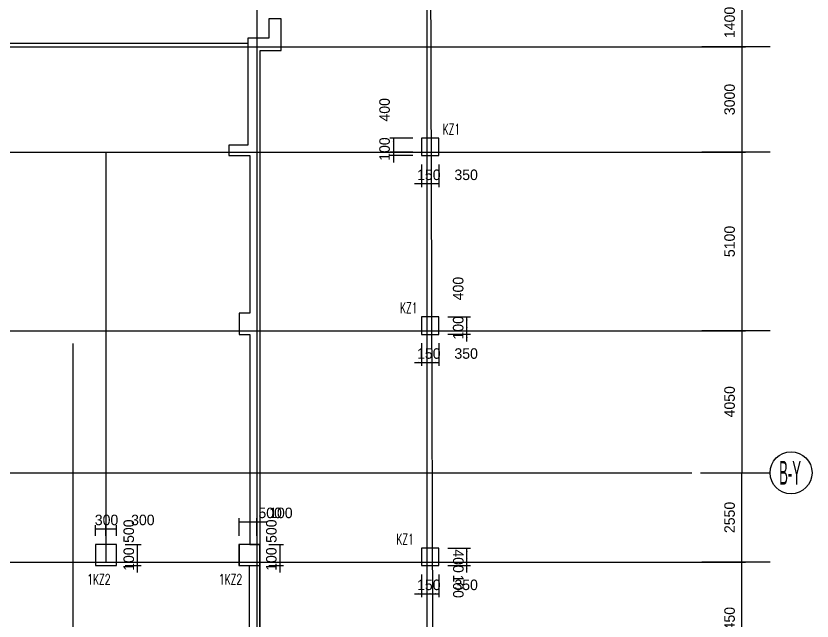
# Model space of a CAD drawing. Extents: x 387171 to 699106, y 11966 to 245688.
# Drawn here: x 645238 to 667954, y 208856 to 226123 of the extents above; entities that cross this region are included whole.
import ezdxf
from ezdxf.enums import TextEntityAlignment as Align

# ---------------------------------------------------------------- set-up
doc = ezdxf.new("R2010")
doc.units = 0
doc.header["$LTSCALE"] = 100
doc.header["$MEASUREMENT"] = 0
for name, color, linetype in [('COLU', 7, 'Continuous'), ('colu-主楼', 7, 'Continuous'), ('DIM', 3, 'Continuous'), ('DOTE', 253, 'Continuous'), ('L-AXIS', 3, 'Continuous'), ('NUM', 7, 'Continuous'), ('小尺寸', 4, 'Continuous'), ('柱标注', 2, 'Continuous')]:
    doc.layers.add(name, color=color, linetype=linetype)
doc.styles.add('hztxt', font='hztxt')
doc.styles.get("Standard").update_dxf_attribs({"font": 'standard'})
doc.dimstyles.get("Standard").update_dxf_attribs({"dimtxt": 300, "dimasz": 100, "dimexe": 100, "dimexo": 250, "dimgap": 100, "dimtad": 0, "dimtoh": 1, "dimdec": 0, "dimdsep": 46, "dimcen": 0.09, "dimclrt": 7, "dimadec": 0, "dimazin": 0, "dimtfac": 1, "dimtdec": 4, "dimtofl": 0, "dimtmove": 0, "dimatfit": 3, "dimfxl": 1, "dimtolj": 1, "dimtzin": 0, "dimarcsym": 0})

# ---------------------------------------------------------------- blocks, each defined once
blk = doc.blocks.new('*D2203')
at = {"layer": 'L-AXIS', "color": 0, "linetype": 'ByBlock', "lineweight": -2}
for p, q in [((664769, 213088), (666052, 213088)), ((665952, 210538), (665952, 213088)), ((664769, 210538), (666052, 210538))]:
    blk.add_line(p, q, dxfattribs=at)
for points in [[(665952, 213088), (665969, 212988), (665936, 212988)], [(665952, 210538), (665936, 210638), (665969, 210638)]]:
    blk.add_solid(points, dxfattribs=at)
at = {"layer": 'L-AXIS', "color": 7, "linetype": 'Continuous', "lineweight": -2, "insert": (665602, 211813), "char_height": 300, "width": 780, "attachment_point": 5, "rotation": 90, "style": 'hztxt'}
blk.add_mtext('2550', dxfattribs=at)
blk = doc.blocks.new('*D177')
at = {"layer": 'L-AXIS', "color": 0, "linetype": 'ByBlock', "lineweight": -2}
for p, q in [((664769, 217138), (666052, 217138)), ((665952, 217138), (665952, 213088)), ((664769, 213088), (666052, 213088))]:
    blk.add_line(p, q, dxfattribs=at)
for points in [[(665952, 217138), (665969, 217038), (665936, 217038)], [(665952, 213088), (665936, 213188), (665969, 213188)]]:
    blk.add_solid(points, dxfattribs=at)
at = {"layer": 'L-AXIS', "color": 7, "linetype": 'Continuous', "lineweight": -2, "insert": (665602, 215113), "char_height": 300, "width": 790, "attachment_point": 5, "rotation": 90, "style": 'hztxt'}
blk.add_mtext('4050', dxfattribs=at)
blk = doc.blocks.new('*D389')
at = {"layer": 'L-AXIS', "color": 0, "linetype": 'ByBlock', "lineweight": -2}
for p, q in [((664769, 222238), (666052, 222238)), ((665952, 222238), (665952, 217138)), ((664769, 217138), (666052, 217138))]:
    blk.add_line(p, q, dxfattribs=at)
for points in [[(665952, 222238), (665969, 222138), (665936, 222138)], [(665952, 217138), (665936, 217238), (665969, 217238)]]:
    blk.add_solid(points, dxfattribs=at)
at = {"layer": 'L-AXIS', "color": 7, "linetype": 'Continuous', "lineweight": -2, "insert": (665602, 219688), "char_height": 300, "width": 775, "attachment_point": 5, "rotation": 90, "style": 'hztxt'}
blk.add_mtext('5100', dxfattribs=at)
blk = doc.blocks.new('*D630')
at = {"layer": 'L-AXIS', "color": 0, "linetype": 'ByBlock', "lineweight": -2}
for p, q in [((664769, 225238), (666052, 225238)), ((665952, 225238), (665952, 222238)), ((664769, 222238), (666052, 222238))]:
    blk.add_line(p, q, dxfattribs=at)
for points in [[(665952, 225238), (665969, 225138), (665936, 225138)], [(665952, 222238), (665936, 222338), (665969, 222338)]]:
    blk.add_solid(points, dxfattribs=at)
at = {"layer": 'L-AXIS', "color": 7, "linetype": 'Continuous', "lineweight": -2, "insert": (665602, 223738), "char_height": 300, "width": 780, "attachment_point": 5, "rotation": 90, "style": 'hztxt'}
blk.add_mtext('3000', dxfattribs=at)
blk = doc.blocks.new('*D876')
at = {"layer": 'L-AXIS', "color": 0, "linetype": 'ByBlock', "lineweight": -2}
for p, q in [((664769, 226638), (666052, 226638)), ((665952, 226638), (665952, 225238)), ((664769, 225238), (666052, 225238))]:
    blk.add_line(p, q, dxfattribs=at)
for points in [[(665952, 226638), (665969, 226538), (665936, 226538)], [(665952, 225238), (665936, 225338), (665969, 225338)]]:
    blk.add_solid(points, dxfattribs=at)
at = {"layer": 'L-AXIS', "color": 7, "linetype": 'Continuous', "lineweight": -2, "insert": (665602, 225938), "char_height": 300, "width": 695, "attachment_point": 5, "rotation": 90, "style": 'hztxt'}
blk.add_mtext('1400', dxfattribs=at)
blk = doc.blocks.new('*D3817')
at = {"layer": 'L-AXIS', "color": 0, "linetype": 'ByBlock', "lineweight": -2}
for p, q in [((664769, 210538), (666052, 210538)), ((665952, 207088), (665952, 210538)), ((664769, 207088), (666052, 207088))]:
    blk.add_line(p, q, dxfattribs=at)
for points in [[(665952, 210538), (665969, 210438), (665936, 210438)], [(665952, 207088), (665936, 207188), (665969, 207188)]]:
    blk.add_solid(points, dxfattribs=at)
at = {"layer": 'L-AXIS', "color": 7, "linetype": 'Continuous', "lineweight": -2, "insert": (665602, 208813), "char_height": 300, "width": 785, "attachment_point": 5, "rotation": 90, "style": 'hztxt'}
blk.add_mtext('3450', dxfattribs=at)
blk = doc.blocks.new('_AXISO')
blk.add_circle((0, 0), 0.5)
blk = doc.blocks.new('*D4090')
at = {"layer": '小尺寸', "color": 0, "linetype": 'ByBlock', "lineweight": -2}
for p, q in [((647508, 211288), (647508, 211590)), ((647508, 211490), (647808, 211490)), ((647808, 211288), (647808, 211590))]:
    blk.add_line(p, q, dxfattribs=at)
for points in [[(647508, 211490), (647608, 211507), (647608, 211474)], [(647808, 211490), (647708, 211474), (647708, 211507)]]:
    blk.add_solid(points, dxfattribs=at)
at = {"layer": '小尺寸', "color": 7, "linetype": 'Continuous', "lineweight": -2, "insert": (647823, 211740), "char_height": 300, "width": 566.67, "attachment_point": 5, "style": 'hztxt'}
blk.add_mtext('300', dxfattribs=at)
blk = doc.blocks.new('*D4062')
at = {"layer": '小尺寸', "color": 0, "linetype": 'ByBlock', "lineweight": -2}
for p, q in [((647808, 211288), (647808, 211590)), ((647808, 211490), (648108, 211490)), ((648108, 211288), (648108, 211590))]:
    blk.add_line(p, q, dxfattribs=at)
for points in [[(647808, 211490), (647908, 211507), (647908, 211474)], [(648108, 211490), (648008, 211474), (648008, 211507)]]:
    blk.add_solid(points, dxfattribs=at)
at = {"layer": '小尺寸', "color": 7, "linetype": 'Continuous', "lineweight": -2, "insert": (648859, 211740), "char_height": 300, "width": 566.67, "attachment_point": 5, "style": 'hztxt'}
blk.add_mtext('300', dxfattribs=at)
blk = doc.blocks.new('*D4293')
at = {"layer": '小尺寸', "color": 0, "linetype": 'ByBlock', "lineweight": -2}
for p, q in [((648709, 210238), (648709, 210738)), ((648358, 210538), (648809, 210538)), ((648358, 210438), (648809, 210438))]:
    blk.add_line(p, q, dxfattribs=at)
for points in [[(648709, 210538), (648692, 210638), (648726, 210638)], [(648709, 210438), (648726, 210338), (648692, 210338)]]:
    blk.add_solid(points, dxfattribs=at)
at = {"layer": '小尺寸', "color": 7, "linetype": 'Continuous', "lineweight": -2, "insert": (648459, 210624), "char_height": 300, "width": 476.67, "attachment_point": 5, "rotation": 90, "style": 'hztxt'}
blk.add_mtext('100', dxfattribs=at)
blk = doc.blocks.new('*D2408')
at = {"layer": '小尺寸', "color": 0, "linetype": 'ByBlock', "lineweight": -2}
for p, q in [((648358, 211038), (648809, 211038)), ((648709, 210538), (648709, 211038)), ((648358, 210538), (648809, 210538))]:
    blk.add_line(p, q, dxfattribs=at)
for points in [[(648709, 211038), (648726, 210938), (648692, 210938)], [(648709, 210538), (648692, 210638), (648726, 210638)]]:
    blk.add_solid(points, dxfattribs=at)
at = {"layer": '小尺寸', "color": 7, "linetype": 'Continuous', "lineweight": -2, "insert": (648459, 211421), "char_height": 300, "width": 566.67, "attachment_point": 5, "rotation": 90, "style": 'hztxt'}
blk.add_mtext('500', dxfattribs=at)
blk = doc.blocks.new('*D2649')
at = {"layer": '小尺寸', "color": 0, "linetype": 'ByBlock', "lineweight": -2}
for p, q in [((651608, 211288), (651608, 211791)), ((652108, 211288), (652108, 211791)), ((651608, 211691), (652108, 211691))]:
    blk.add_line(p, q, dxfattribs=at)
for points in [[(651608, 211691), (651708, 211707), (651708, 211674)], [(652108, 211691), (652008, 211674), (652008, 211707)]]:
    blk.add_solid(points, dxfattribs=at)
at = {"layer": '小尺寸', "color": 7, "linetype": 'Continuous', "lineweight": -2, "insert": (652491, 211941), "char_height": 300, "width": 566.67, "attachment_point": 5, "style": 'hztxt'}
blk.add_mtext('500', dxfattribs=at)
blk = doc.blocks.new('*D3138')
at = {"layer": '小尺寸', "color": 0, "linetype": 'ByBlock', "lineweight": -2}
for p, q in [((652108, 211288), (652108, 211791)), ((652208, 211288), (652208, 211791)), ((651908, 211691), (652408, 211691))]:
    blk.add_line(p, q, dxfattribs=at)
for points in [[(652108, 211691), (652008, 211674), (652008, 211707)], [(652208, 211691), (652308, 211707), (652308, 211674)]]:
    blk.add_solid(points, dxfattribs=at)
at = {"layer": '小尺寸', "color": 7, "linetype": 'Continuous', "lineweight": -2, "insert": (652798, 211941), "char_height": 300, "width": 476.67, "attachment_point": 5, "style": 'hztxt'}
blk.add_mtext('100', dxfattribs=at)
blk = doc.blocks.new('*D3359')
at = {"layer": '小尺寸', "color": 0, "linetype": 'ByBlock', "lineweight": -2}
for p, q in [((652777, 210238), (652777, 210738)), ((652458, 210538), (652877, 210538)), ((652458, 210438), (652877, 210438))]:
    blk.add_line(p, q, dxfattribs=at)
for points in [[(652777, 210538), (652761, 210638), (652794, 210638)], [(652777, 210438), (652794, 210338), (652761, 210338)]]:
    blk.add_solid(points, dxfattribs=at)
at = {"layer": '小尺寸', "color": 7, "linetype": 'Continuous', "lineweight": -2, "insert": (652527, 210624), "char_height": 300, "width": 476.67, "attachment_point": 5, "rotation": 90, "style": 'hztxt'}
blk.add_mtext('100', dxfattribs=at)
blk = doc.blocks.new('*D1425')
at = {"layer": '小尺寸', "color": 0, "linetype": 'ByBlock', "lineweight": -2}
for p, q in [((652458, 211038), (652877, 211038)), ((652777, 210538), (652777, 211038)), ((652458, 210538), (652877, 210538))]:
    blk.add_line(p, q, dxfattribs=at)
for points in [[(652777, 211038), (652794, 210938), (652761, 210938)], [(652777, 210538), (652761, 210638), (652794, 210638)]]:
    blk.add_solid(points, dxfattribs=at)
at = {"layer": '小尺寸', "color": 7, "linetype": 'Continuous', "lineweight": -2, "insert": (652527, 211421), "char_height": 300, "width": 566.67, "attachment_point": 5, "rotation": 90, "style": 'hztxt'}
blk.add_mtext('500', dxfattribs=at)
blk = doc.blocks.new('*D3245')
at = {"layer": 'DIM', "color": 0, "linetype": 'ByBlock', "lineweight": -2}
for p, q in [((656808, 210188), (656808, 209538)), ((656958, 210188), (656958, 209538)), ((656608, 209638), (657158, 209638))]:
    blk.add_line(p, q, dxfattribs=at)
for points in [[(656808, 209638), (656708, 209621), (656708, 209655)], [(656958, 209638), (657058, 209655), (657058, 209621)]]:
    blk.add_solid(points, dxfattribs=at)
at = {"layer": 'DIM', "color": 7, "linetype": 'Continuous', "lineweight": -2, "insert": (657019, 209888), "char_height": 300, "width": 476.67, "attachment_point": 5, "style": 'hztxt'}
blk.add_mtext('150', dxfattribs=at)
blk = doc.blocks.new('*D3184')
at = {"layer": 'DIM', "color": 0, "linetype": 'ByBlock', "lineweight": -2}
for p, q in [((656958, 210188), (656958, 209538)), ((657308, 210188), (657308, 209538)), ((656958, 209638), (657308, 209638))]:
    blk.add_line(p, q, dxfattribs=at)
for points in [[(656958, 209638), (657058, 209655), (657058, 209621)], [(657308, 209638), (657208, 209621), (657208, 209655)]]:
    blk.add_solid(points, dxfattribs=at)
at = {"layer": 'DIM', "color": 7, "linetype": 'Continuous', "lineweight": -2, "insert": (658084, 209888), "char_height": 300, "width": 566.67, "attachment_point": 5, "style": 'hztxt'}
blk.add_mtext('350', dxfattribs=at)
blk = doc.blocks.new('*D1244')
at = {"layer": 'DIM', "color": 0, "linetype": 'ByBlock', "lineweight": -2}
for p, q in [((658108, 210238), (658108, 210738)), ((657558, 210538), (658208, 210538)), ((657558, 210438), (658208, 210438))]:
    blk.add_line(p, q, dxfattribs=at)
for points in [[(658108, 210538), (658091, 210638), (658125, 210638)], [(658108, 210438), (658125, 210338), (658091, 210338)]]:
    blk.add_solid(points, dxfattribs=at)
at = {"layer": 'DIM', "color": 7, "linetype": 'Continuous', "lineweight": -2, "insert": (657858, 209848), "char_height": 300, "width": 476.67, "attachment_point": 5, "rotation": 270, "style": 'hztxt'}
blk.add_mtext('100', dxfattribs=at)
blk = doc.blocks.new('*D1453')
at = {"layer": 'DIM', "color": 0, "linetype": 'ByBlock', "lineweight": -2}
for p, q in [((657558, 210938), (658208, 210938)), ((658108, 210538), (658108, 210938)), ((657558, 210538), (658208, 210538))]:
    blk.add_line(p, q, dxfattribs=at)
for points in [[(658108, 210938), (658125, 210838), (658091, 210838)], [(658108, 210538), (658091, 210638), (658125, 210638)]]:
    blk.add_solid(points, dxfattribs=at)
at = {"layer": 'DIM', "color": 7, "linetype": 'Continuous', "lineweight": -2, "insert": (657858, 210568), "char_height": 300, "width": 576.67, "attachment_point": 5, "rotation": 270, "style": 'hztxt'}
blk.add_mtext('400', dxfattribs=at)
blk = doc.blocks.new('*D2003')
at = {"layer": 'DIM', "color": 0, "linetype": 'ByBlock', "lineweight": -2}
for p, q in [((656558, 222638), (655908, 222638)), ((656008, 222638), (656008, 222238)), ((656558, 222238), (655908, 222238))]:
    blk.add_line(p, q, dxfattribs=at)
for points in [[(656008, 222638), (656025, 222538), (655991, 222538)], [(656008, 222238), (655991, 222338), (656025, 222338)]]:
    blk.add_solid(points, dxfattribs=at)
at = {"layer": 'DIM', "color": 7, "linetype": 'Continuous', "lineweight": -2, "insert": (655758, 223444), "char_height": 300, "width": 576.67, "attachment_point": 5, "rotation": 90, "style": 'hztxt'}
blk.add_mtext('400', dxfattribs=at)
blk = doc.blocks.new('*D2226')
at = {"layer": 'DIM', "color": 0, "linetype": 'ByBlock', "lineweight": -2}
for p, q in [((656008, 222438), (656008, 221938)), ((656558, 222238), (655908, 222238)), ((656558, 222138), (655908, 222138))]:
    blk.add_line(p, q, dxfattribs=at)
for points in [[(656008, 222238), (655991, 222338), (656025, 222338)], [(656008, 222138), (656025, 222038), (655991, 222038)]]:
    blk.add_solid(points, dxfattribs=at)
at = {"layer": 'DIM', "color": 7, "linetype": 'Continuous', "lineweight": -2, "insert": (655758, 222324), "char_height": 300, "width": 476.67, "attachment_point": 5, "rotation": 90, "style": 'hztxt'}
blk.add_mtext('100', dxfattribs=at)
blk = doc.blocks.new('*D213')
at = {"layer": 'DIM', "color": 0, "linetype": 'ByBlock', "lineweight": -2}
for p, q in [((656808, 221888), (656808, 221238)), ((656958, 221888), (656958, 221238)), ((656608, 221338), (657158, 221338))]:
    blk.add_line(p, q, dxfattribs=at)
for points in [[(656808, 221338), (656708, 221321), (656708, 221355)], [(656958, 221338), (657058, 221355), (657058, 221321)]]:
    blk.add_solid(points, dxfattribs=at)
at = {"layer": 'DIM', "color": 7, "linetype": 'Continuous', "lineweight": -2, "insert": (657019, 221588), "char_height": 300, "width": 476.67, "attachment_point": 5, "style": 'hztxt'}
blk.add_mtext('150', dxfattribs=at)
blk = doc.blocks.new('*D142')
at = {"layer": 'DIM', "color": 0, "linetype": 'ByBlock', "lineweight": -2}
for p, q in [((656958, 221888), (656958, 221238)), ((657308, 221888), (657308, 221238)), ((656958, 221338), (657308, 221338))]:
    blk.add_line(p, q, dxfattribs=at)
for points in [[(656958, 221338), (657058, 221355), (657058, 221321)], [(657308, 221338), (657208, 221321), (657208, 221355)]]:
    blk.add_solid(points, dxfattribs=at)
at = {"layer": 'DIM', "color": 7, "linetype": 'Continuous', "lineweight": -2, "insert": (658084, 221588), "char_height": 300, "width": 566.67, "attachment_point": 5, "style": 'hztxt'}
blk.add_mtext('350', dxfattribs=at)
blk = doc.blocks.new('*D402')
at = {"layer": 'DIM', "color": 0, "linetype": 'ByBlock', "lineweight": -2}
for p, q in [((656808, 216788), (656808, 216138)), ((656958, 216788), (656958, 216138)), ((656608, 216238), (657158, 216238))]:
    blk.add_line(p, q, dxfattribs=at)
for points in [[(656808, 216238), (656708, 216221), (656708, 216255)], [(656958, 216238), (657058, 216255), (657058, 216221)]]:
    blk.add_solid(points, dxfattribs=at)
at = {"layer": 'DIM', "color": 7, "linetype": 'Continuous', "lineweight": -2, "insert": (657019, 216488), "char_height": 300, "width": 476.67, "attachment_point": 5, "style": 'hztxt'}
blk.add_mtext('150', dxfattribs=at)
blk = doc.blocks.new('*D618')
at = {"layer": 'DIM', "color": 0, "linetype": 'ByBlock', "lineweight": -2}
for p, q in [((656958, 216788), (656958, 216138)), ((657308, 216788), (657308, 216138)), ((656958, 216238), (657308, 216238))]:
    blk.add_line(p, q, dxfattribs=at)
for points in [[(656958, 216238), (657058, 216255), (657058, 216221)], [(657308, 216238), (657208, 216221), (657208, 216255)]]:
    blk.add_solid(points, dxfattribs=at)
at = {"layer": 'DIM', "color": 7, "linetype": 'Continuous', "lineweight": -2, "insert": (658084, 216488), "char_height": 300, "width": 566.67, "attachment_point": 5, "style": 'hztxt'}
blk.add_mtext('350', dxfattribs=at)
blk = doc.blocks.new('*D1166')
at = {"layer": 'DIM', "color": 0, "linetype": 'ByBlock', "lineweight": -2}
for p, q in [((658108, 216838), (658108, 217338)), ((657558, 217138), (658208, 217138)), ((657558, 217038), (658208, 217038))]:
    blk.add_line(p, q, dxfattribs=at)
for points in [[(658108, 217138), (658091, 217238), (658125, 217238)], [(658108, 217038), (658125, 216938), (658091, 216938)]]:
    blk.add_solid(points, dxfattribs=at)
at = {"layer": 'DIM', "color": 7, "linetype": 'Continuous', "lineweight": -2, "insert": (657858, 217224), "char_height": 300, "width": 476.67, "attachment_point": 5, "rotation": 90, "style": 'hztxt'}
blk.add_mtext('100', dxfattribs=at)
blk = doc.blocks.new('*D3548')
at = {"layer": 'DIM', "color": 0, "linetype": 'ByBlock', "lineweight": -2}
for p, q in [((657558, 217538), (658208, 217538)), ((658108, 217138), (658108, 217538)), ((657558, 217138), (658208, 217138))]:
    blk.add_line(p, q, dxfattribs=at)
for points in [[(658108, 217538), (658125, 217438), (658091, 217438)], [(658108, 217138), (658091, 217238), (658125, 217238)]]:
    blk.add_solid(points, dxfattribs=at)
at = {"layer": 'DIM', "color": 7, "linetype": 'Continuous', "lineweight": -2, "insert": (657858, 218344), "char_height": 300, "width": 576.67, "attachment_point": 5, "rotation": 90, "style": 'hztxt'}
blk.add_mtext('400', dxfattribs=at)

msp = doc.modelspace()

# ---------------------------------------------------------------- linework, layer by layer
at = {"color": 6, "lineweight": 30}
for points in [[(476181.3, 232428.8), (494258.1, 233154.4), (494258.1, 231537.9), (540808.1, 231537.9), (540808.1, 232387.9), (590208.1, 232387.9), (590208.1, 232187.9), (593108.1, 232187.9), (593108.1, 230737.9), (608058.1, 230737.9), (608058.1, 231687.9), (648158.1, 231687.9), (648158.1, 230737.9), (657058.1, 230737.9), (657158.1, 196187.9), (658248.2, 196187.9), (663075.9, 83077.9), (659946, 47787.8), (654318.1, 48286.9), (653832.2, 42808.4), (496133.5, 56794.9), (482757.4, 68610.1), (476181.3, 232428.8)], [(651895.3, 211038.9), (651595.3, 211038.9), (651595.3, 210438.9), (651895.3, 210438.9), (651895.3, 201888.9), (651595.3, 201888.9), (651596.1, 201288.9), (652195.3, 201288.9), (652195.2, 211038.9), (651595.3, 211038.9)]]:
    msp.add_lwpolyline(points, dxfattribs=at)
at = {"color": 4, "lineweight": 30}
for points in [[(652808.1, 226037.9), (652458.1, 226037.9), (652458.1, 225487.9), (651858.1, 225487.9), (651858.1, 225337.9), (641908.1, 225337.9)], [(643008.1, 201437.9), (646608.1, 201437.9), (646608.1, 201337.9), (647108.1, 201337.9), (647108.1, 201537.9), (651608.1, 201537.9), (651608.8, 201287.9), (652208.1, 201287.9), (652207.8, 225137.9), (652808.1, 225137.9), (652808.1, 226037.9)]]:
    msp.add_lwpolyline(points, dxfattribs=at)
at = {"color": 2, "lineweight": 30}
msp.add_lwpolyline([(652808.1, 226037.9), (652458.1, 226037.9), (652458.1, 225487.9), (651858.1, 225487.9), (651858.1, 222437.9), (651308.1, 222437.9), (651308.1, 222137.9), (651908.1, 222137.9), (651908.1, 217637.9), (651608.1, 217637.9), (651608.1, 217037.9), (651908.1, 217037.9), (651908.1, 211037.9), (652208.1, 211037.9), (652207.8, 225137.9), (652808.1, 225137.9), (652808.1, 226037.9)], dxfattribs=at)
at = {"layer": 'COLU'}
for points in [[(656808.1, 222137.9), (657308.1, 222137.9), (657308.1, 222637.9), (656808.1, 222637.9)], [(656808.1, 217037.9), (657308.1, 217037.9), (657308.1, 217537.9), (656808.1, 217537.9)], [(656808.1, 210437.9), (657308.1, 210437.9), (657308.1, 210937.9), (656808.1, 210937.9)]]:
    msp.add_lwpolyline(points, close=True, dxfattribs=at)
at = {"layer": 'colu-主楼'}
for points in [[(648108.1, 210437.9), (648108.1, 211037.9), (647508.1, 211037.9), (647508.1, 210437.9)], [(652208.1, 210437.9), (652208.1, 211037.9), (651608.1, 211037.9), (651608.1, 210437.9)]]:
    msp.add_lwpolyline(points, close=True, dxfattribs=at)
at = {"layer": 'DOTE'}
for p, q in [((652108.1, 238913.1), (652108.1, 196087.9)), ((656958.1, 238913.1), (656958.1, 195837.9)), ((599084.7, 225237.9), (664768.6, 225237.9)), ((602058.1, 222237.9), (664768.6, 222237.9)), ((647808.1, 210537.9), (647808.1, 222237.9)), ((608408.1, 217137.9), (664768.6, 217137.9)), ((646858.1, 216772.8), (646858.1, 196087.9)), ((488717.2, 213087.9), (664518.6, 213087.9)), ((642508.1, 210537.9), (664839.1, 210537.9))]:
    msp.add_line(p, q, dxfattribs=at)
at = {"layer": 'L-AXIS'}
for p, q in [((666754.1, 225237.9), (664810.3, 225237.9)), ((666754.1, 222237.9), (664810.3, 222237.9)), ((666754.1, 217137.9), (664810.3, 217137.9)), ((664768.6, 213087.9), (666754.1, 213087.9)), ((666754.1, 210537.9), (664810.3, 210537.9))]:
    msp.add_line(p, q, dxfattribs=at)

# ---------------------------------------------------------------- block references
ref = msp.add_blockref('_AXISO', (667354.1, 213087.9), dxfattribs=dict(at, xscale=1199.999999999997, yscale=1200, rotation=359.9996457873818))
ref.add_attrib('A', 'B-Y', (667014.7, 212748.5), dxfattribs={"height": 678.82, "style": 'hztxt', "width": 0.412698})

# ---------------------------------------------------------------- texts
at = {"layer": 'NUM', "color": 200, "width": 0.7}
for p in [(657414.1, 222744), (656196.5, 217644), (656091.1, 211044)]:
    msp.add_text('KZ1', height=300, dxfattribs=at).set_placement(p)
at = {"layer": '柱标注', "color": 200, "width": 0.7}
for p in [(647605.3, 210046), (651361.9, 210046)]:
    msp.add_text('1KZ2', height=300, dxfattribs=at).set_placement(p, align=Align.MIDDLE_CENTER)

# ---------------------------------------------------------------- dimensions: what is measured, and where the dimension line sits
at = {"layer": 'DIM', "color": 200}
for p1, p2, picture, middle in [((656808.1, 222637.9), (656808.1, 222237.9), '*D2003', (655758.1, 222856)), ((656808.1, 222237.9), (656808.1, 222137.9), '*D2226', (655758.1, 221936)), ((656808.1, 222137.9), (656958.1, 222137.9), '*D213', (656606.1, 221587.9)), ((656958.1, 222137.9), (657308.1, 222137.9), '*D142', (657526.1, 221587.9)), ((657308.1, 217137.9), (657308.1, 217537.9), '*D3548', (657858.1, 217756)), ((657308.1, 217037.9), (657308.1, 217137.9), '*D1166', (657858.1, 216836)), ((656808.1, 217037.9), (656958.1, 217037.9), '*D402', (656606.1, 216487.9)), ((656958.1, 217037.9), (657308.1, 217037.9), '*D618', (657526.1, 216487.9)), ((657308.1, 210537.9), (657308.1, 210937.9), '*D1453', (657858.1, 211156)), ((657308.1, 210437.9), (657308.1, 210537.9), '*D1244', (657858.1, 210236)), ((656808.1, 210437.9), (656958.1, 210437.9), '*D3245', (656606.1, 209887.9)), ((656958.1, 210437.9), (657308.1, 210437.9), '*D3184', (657526.1, 209887.9))]:
    dim = msp.add_aligned_dim(p1=p1, p2=p2, distance=-800, dimstyle='Standard', dxfattribs=at)
    dim.commit()
    dim.dimension.update_dxf_attribs({"geometry": picture, "text_midpoint": middle})
at = {"layer": 'L-AXIS'}
for base, p1, p2, picture, middle in [((665952.5, 225237.9), (664518.6, 226637.9), (664518.6, 225237.9), '*D876', (665602.5, 225937.9)), ((665952.5, 222237.9), (664518.6, 225237.9), (664518.6, 222237.9), '*D630', (665602.5, 223737.9)), ((665952.5, 217137.9), (664518.6, 222237.9), (664518.6, 217137.9), '*D389', (665602.5, 219687.9)), ((665952.5, 213087.9), (664518.6, 217137.9), (664518.6, 213087.9), '*D177', (665602.5, 215112.9)), ((665952.5, 213087.9), (664518.6, 210537.9), (664518.6, 213087.9), '*D2203', (665602.5, 211812.9)), ((665952.5, 210537.9), (664518.6, 207087.9), (664518.6, 210537.9), '*D3817', (665602.5, 208812.9))]:
    dim = msp.add_linear_dim(base=base, p1=p1, p2=p2, angle=90, dimstyle='Standard', dxfattribs=at)
    dim.commit()
    dim.dimension.update_dxf_attribs({"geometry": picture, "text_midpoint": middle})
at = {"layer": '小尺寸'}
for base, p1, p2, picture, middle in [((652108.1, 211690.7), (651608.1, 211037.9), (652108.1, 211037.9), '*D2649', (651858.1, 211940.7)), ((652208.1, 211690.7), (652108.1, 211037.9), (652208.1, 211037.9), '*D3138', (652410, 211940.7)), ((647808.1, 211490.4), (647508.1, 211037.9), (647808.1, 211037.9), '*D4090', (647290, 211740.4)), ((648108.1, 211490.4), (647808.1, 211037.9), (648108.1, 211037.9), '*D4062', (648326.1, 211740.4))]:
    dim = msp.add_linear_dim(base=base, p1=p1, p2=p2, dimstyle='Standard', dxfattribs=at)
    dim.commit()
    dim.dimension.update_dxf_attribs({"geometry": picture, "text_midpoint": middle})
for base, p1, p2, picture, middle in [((648709.1, 211037.9), (648108.1, 210537.9), (648108.1, 211037.9), '*D2408', (648459.1, 210787.9)), ((652777.4, 211037.9), (652208.1, 210537.9), (652208.1, 211037.9), '*D1425', (652527.4, 210787.9)), ((648709.1, 210537.9), (648108.1, 210437.9), (648108.1, 210537.9), '*D4293', (648459.1, 210236)), ((652777.4, 210537.9), (652208.1, 210437.9), (652208.1, 210537.9), '*D3359', (652527.4, 210236))]:
    dim = msp.add_linear_dim(base=base, p1=p1, p2=p2, angle=90, dimstyle='Standard', dxfattribs=at)
    dim.commit()
    dim.dimension.update_dxf_attribs({"geometry": picture, "text_midpoint": middle})

doc.saveas('drawing.dxf')
